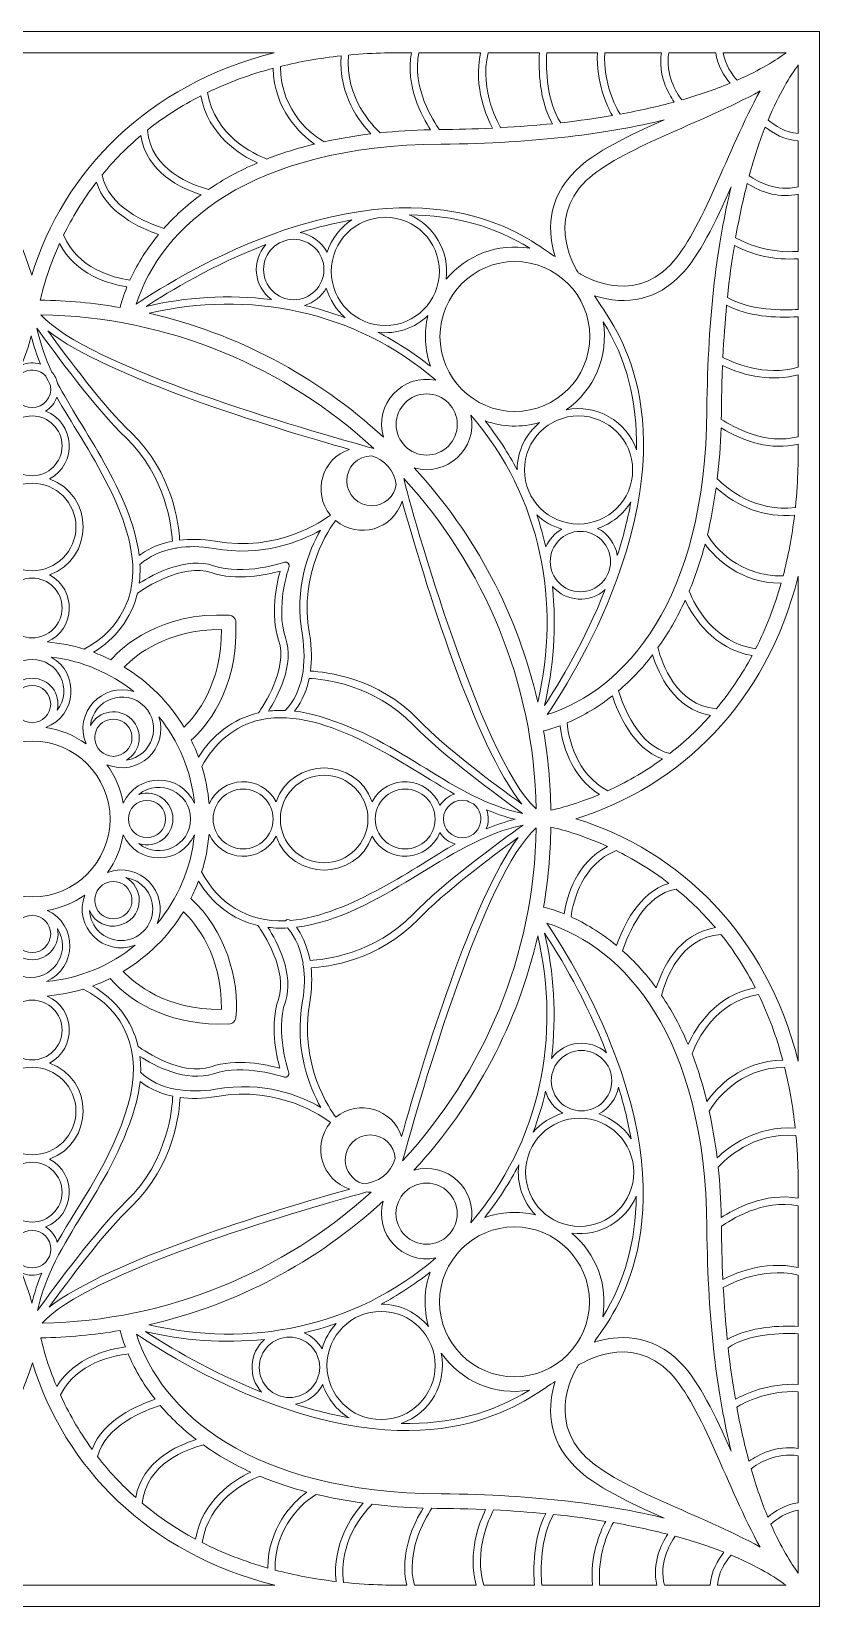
# Model space of a CAD drawing. Header units: inches. Extents: x 45 to 5562, y 0 to 864.
# Drawn here: x 477 to 909, y 0 to 864 of the extents above; entities that cross this region are included whole.
import ezdxf

# ---------------------------------------------------------------- set-up
doc = ezdxf.new("R2010")
doc.units = ezdxf.units.IN
doc.header["$MEASUREMENT"] = 0
doc.layers.add('_U+0421_U+043B_U+043E_U+0439 1', color=7, linetype='Continuous')

msp = doc.modelspace()

# ---------------------------------------------------------------- linework, layer by layer
at = {"layer": '_U+0421_U+043B_U+043E_U+0439 1', "color": 1, "lineweight": 9, "true_color": 0xff0000}
msp.add_lwpolyline([(909.45, 864), (45.45, 864), (45.45, 0), (909.45, 0), (909.45, 864)], dxfattribs=at)
for points, knots in [([(610.29, 852.33), (540.68, 834.77), (495, 787.53), (477.29, 730.39), (459.6, 787.44), (414.2, 834.69), (344.28, 852.33), (344.28, 852.33), (610.29, 852.33), (610.29, 852.33)], [0, 0, 0, 0, 1, 1, 1, 2, 2, 2, 3, 3, 3, 3]), ([(646.96, 850.65), (645.55, 829.31), (657.21, 814.22), (663.35, 807.83), (654.44, 806.75), (645.88, 805.3), (637.7, 803.49), (632.14, 806.7), (613.9, 819.21), (613.67, 844.83), (624.27, 847.45), (635.38, 849.41), (646.96, 850.65)], [0, 0, 0, 0, 1, 1, 1, 2, 2, 2, 3, 3, 3, 4, 4, 4, 4]), ([(685.53, 852.33), (682.11, 834.19), (691.51, 817.09), (696.06, 810.13), (686.54, 809.91), (677.34, 809.34), (668.47, 808.42), (664.43, 812.07), (649.13, 827.56), (650.99, 851.05), (666.1, 852.46), (676.93, 852.33), (685.53, 852.33)], [0, 0, 0, 0, 1, 1, 1, 2, 2, 2, 3, 3, 3, 4, 4, 4, 4]), ([(723.53, 852.33), (719.31, 833.25), (727.28, 816.18), (730.08, 810.99), (719.37, 810.48), (710.88, 810.31), (700.86, 810.2), (697.9, 814.38), (685.65, 833.14), (689.62, 852.33), (689.62, 852.33), (723.53, 852.33), (723.53, 852.33)], [0, 0, 0, 0, 1, 1, 1, 2, 2, 2, 3, 3, 3, 4, 4, 4, 4]), ([(755.79, 852.33), (755.32, 843.17), (755.62, 825.87), (763.04, 813.43), (754.11, 812.51), (744.6, 811.77), (734.52, 811.22), (734.1, 812.22), (722.56, 831.12), (727.62, 852.33), (727.62, 852.33), (755.79, 852.33), (755.79, 852.33)], [0, 0, 0, 0, 1, 1, 1, 2, 2, 2, 3, 3, 3, 4, 4, 4, 4]), ([(787.61, 852.33), (786.91, 835.85), (792.61, 823.45), (795.79, 817.89), (787.09, 816.39), (777.66, 815.04), (767.48, 813.91), (759.65, 825.43), (759.37, 843.27), (759.82, 852.33), (759.82, 852.33), (787.61, 852.33), (787.61, 852.33)], [0, 0, 0, 0, 1, 1, 1, 2, 2, 2, 3, 3, 3, 4, 4, 4, 4]), ([(822.73, 852.33), (820.85, 840.26), (826.29, 830.25), (829.73, 825.32), (821, 822.95), (811.13, 820.68), (800.01, 818.64), (797.42, 822.9), (790.89, 835.45), (791.62, 852.33), (791.62, 852.33), (822.73, 852.33), (822.73, 852.33)], [0, 0, 0, 0, 1, 1, 1, 2, 2, 2, 3, 3, 3, 4, 4, 4, 4]), ([(852.57, 852.33), (853.31, 845.35), (857.46, 839.19), (860.39, 835.62), (851.69, 832.02), (842.8, 829.03), (833.86, 826.47), (830.97, 830.33), (824.71, 840.35), (826.8, 852.33), (826.8, 852.33), (852.57, 852.33), (852.57, 852.33)], [0, 0, 0, 0, 1, 1, 1, 2, 2, 2, 3, 3, 3, 4, 4, 4, 4]), ([(891.1, 852.33), (885.67, 848.31), (877.03, 842.87), (864.25, 837.26), (861.73, 840.16), (857.44, 845.94), (856.6, 852.33), (856.6, 852.33), (891.1, 852.33), (891.1, 852.33)], [0, 0, 0, 0, 1, 1, 1, 2, 2, 2, 3, 3, 3, 3]), ([(609.68, 843.82), (610.32, 821.05), (624.49, 807.84), (632.36, 802.25), (622.79, 799.89), (614.18, 797.14), (606.28, 794.05), (599.01, 796.79), (577.62, 806.81), (573.75, 830.58), (584.94, 835.98), (596.93, 840.41), (609.68, 843.82)], [0, 0, 0, 0, 1, 1, 1, 2, 2, 2, 3, 3, 3, 4, 4, 4, 4]), ([(897.78, 808.1), (891.02, 808.2), (884.66, 812.63), (881.28, 815.45), (887.39, 830.08), (893.42, 839.76), (897.78, 845.65), (897.78, 845.65), (897.78, 808.1), (897.78, 808.1)], [0, 0, 0, 0, 1, 1, 1, 2, 2, 2, 3, 3, 3, 3]), ([(777.06, 731.61), (776.7, 732.61), (758.31, 759.99), (781.46, 782.18), (799.57, 799.54), (844.6, 813.51), (876.82, 831.37), (858.97, 799.15), (845, 754.12), (827.63, 736.01), (806.01, 713.45), (779.07, 730.45), (777.9, 731.21), (777.63, 731.38), (777.35, 731.51), (777.06, 731.61)], [0, 0, 0, 0, 1, 1, 1, 2, 2, 2, 3, 3, 3, 4, 4, 4, 5, 5, 5, 5]), ([(570.01, 828.72), (574.08, 807.15), (591.43, 796.34), (601.09, 791.91), (591.39, 787.76), (582.44, 782.9), (574.31, 777.39), (565.48, 779.69), (542.55, 787.78), (540.74, 809.92), (549.71, 817.07), (559.49, 823.34), (570.01, 828.72)], [0, 0, 0, 0, 1, 1, 1, 2, 2, 2, 3, 3, 3, 4, 4, 4, 4]), ([(701.96, 802.22), (754.59, 802.62), (794.41, 808.18), (824.21, 815.52), (804.45, 806.72), (786.5, 798.1), (775.92, 787.96), (758.92, 771.66), (760.63, 752.67), (764.44, 740.52), (756.44, 744.56), (712.64, 787.83), (615.97, 755.13), (578.85, 742.58), (547.91, 723.35), (534.63, 714.42), (548.17, 757.1), (596.79, 801.42), (701.96, 802.22)], [0, 0, 0, 0, 1, 1, 1, 2, 2, 2, 3, 3, 3, 4, 4, 4, 5, 5, 5, 6, 6, 6, 6]), ([(537.06, 806.89), (540.22, 786.6), (559.52, 777.8), (570.13, 774.45), (562.11, 768.58), (555.47, 762.42), (549.71, 755.94), (540.45, 758.97), (518.87, 767.86), (515.94, 785.41), (522.34, 793.23), (529.39, 800.4), (537.06, 806.89)], [0, 0, 0, 0, 1, 1, 1, 2, 2, 2, 3, 3, 3, 4, 4, 4, 4]), ([(897.78, 778.86), (885.88, 775.91), (875.58, 781.57), (870.92, 784.82), (873.8, 795.37), (876.81, 804.22), (879.7, 811.56), (883.7, 808.39), (890.39, 804.17), (897.78, 804.1), (897.78, 804.1), (897.78, 778.86), (897.78, 778.86), (897.78, 778.86), (897.78, 778.86), (897.78, 778.86)], [0, 0, 0, 0, 1, 1, 1, 2, 2, 2, 3, 3, 3, 4, 4, 4, 5, 5, 5, 5]), ([(512.75, 781.41), (517.64, 764.73), (536.85, 756.09), (546.87, 752.64), (539.42, 743.62), (534.44, 734.93), (531.14, 727.67), (521.71, 728.98), (502.42, 733.93), (494.73, 752.37), (499.19, 761.46), (505.08, 771.42), (512.75, 781.41)], [0, 0, 0, 0, 1, 1, 1, 2, 2, 2, 3, 3, 3, 4, 4, 4, 4]), ([(760.1, 489.24), (769.13, 502.69), (788.2, 533.44), (800.7, 570.27), (833.25, 666.17), (791.07, 709.2), (786.09, 718.94), (803.83, 713.43), (820.46, 716.95), (833.41, 730.47), (843.55, 741.05), (852.17, 759), (860.97, 778.76), (853.64, 748.96), (848.08, 709.14), (847.67, 656.51), (846.87, 551.34), (802.59, 502.87), (760.1, 489.24)], [0, 0, 0, 0, 1, 1, 1, 2, 2, 2, 3, 3, 3, 4, 4, 4, 5, 5, 5, 6, 6, 6, 6]), ([(869.82, 780.7), (878.18, 775.2), (887.99, 772.6), (897.78, 774.74), (897.78, 774.74), (897.78, 743.38), (897.78, 743.38), (881.42, 742.14), (868.84, 747.86), (863.44, 750.9), (865.37, 761.99), (867.54, 771.89), (869.82, 780.7)], [0, 0, 0, 0, 1, 1, 1, 2, 2, 2, 3, 3, 3, 4, 4, 4, 4]), ([(639.26, 742.89), (636.34, 748.49), (630.93, 752.57), (624.49, 753.68), (634.25, 756.68), (643.72, 759), (652.88, 760.62), (646.53, 756.47), (641.66, 750.23), (639.26, 742.89)], [0, 0, 0, 0, 1, 1, 1, 2, 2, 2, 3, 3, 3, 3]), ([(671.26, 762.1), (687.62, 762.1), (700.93, 748.78), (700.93, 732.42), (700.93, 716.06), (687.62, 702.75), (671.26, 702.75), (654.89, 702.75), (641.58, 716.06), (641.58, 732.42), (641.58, 748.78), (654.89, 762.1), (671.26, 762.1)], [0, 0, 0, 0, 1, 1, 1, 2, 2, 2, 3, 3, 3, 4, 4, 4, 4]), ([(704.64, 728.11), (706.64, 743.61), (697.84, 757.7), (684.4, 763.42), (709.12, 763.28), (731.18, 757.17), (750.46, 745.1), (732.97, 748.03), (715.73, 741.38), (704.64, 728.11)], [0, 0, 0, 0, 1, 1, 1, 2, 2, 2, 3, 3, 3, 3]), ([(492.51, 747.68), (501.36, 730.69), (519.52, 725.48), (529.51, 723.89), (527.59, 719.18), (526.43, 715.29), (525.76, 712.6), (511.4, 715.04), (496.76, 716.39), (481.93, 716.61), (483.01, 721.65), (485.95, 733.27), (492.51, 747.68)], [0, 0, 0, 0, 1, 1, 1, 2, 2, 2, 3, 3, 3, 4, 4, 4, 4]), ([(608.8, 716.92), (585.44, 719.87), (561.19, 718.25), (540.05, 713.22), (552.83, 721.59), (576.83, 735.99), (605.76, 747.17), (597.64, 738.17), (598.97, 724.22), (608.8, 716.92)], [0, 0, 0, 0, 1, 1, 1, 2, 2, 2, 3, 3, 3, 3]), ([(621.02, 749.99), (630.15, 749.99), (637.58, 742.56), (637.58, 733.43), (637.58, 724.29), (630.15, 716.86), (621.02, 716.86), (611.88, 716.86), (604.45, 724.29), (604.45, 733.43), (604.45, 742.56), (611.88, 749.99), (621.02, 749.99)], [0, 0, 0, 0, 1, 1, 1, 2, 2, 2, 3, 3, 3, 4, 4, 4, 4]), ([(862.73, 746.69), (872.87, 741.27), (885.17, 738.45), (897.78, 739.36), (897.78, 739.36), (897.78, 711.58), (897.78, 711.58), (889.93, 711.03), (871.41, 710.7), (858.94, 718.15), (860.01, 728.4), (861.29, 737.9), (862.73, 746.69)], [0, 0, 0, 0, 1, 1, 1, 2, 2, 2, 3, 3, 3, 4, 4, 4, 4]), ([(701.23, 696.68), (701.23, 719.35), (719.67, 737.79), (742.34, 737.79), (765.01, 737.79), (783.45, 719.35), (783.45, 696.68), (783.45, 674.01), (765.01, 655.57), (742.34, 655.57), (719.67, 655.57), (701.23, 674.01), (701.23, 696.68)], [0, 0, 0, 0, 1, 1, 1, 2, 2, 2, 3, 3, 3, 4, 4, 4, 4]), ([(698.95, 672.71), (680.6, 676.48), (664.97, 659.31), (670.16, 641.5), (633.47, 675.32), (589.36, 698.49), (541.61, 709.44), (595.93, 722.04), (654.1, 711.34), (698.95, 672.71)], [0, 0, 0, 0, 1, 1, 1, 2, 2, 2, 3, 3, 3, 3]), ([(638.86, 723.25), (640.68, 716.82), (644.37, 711.18), (649.29, 706.93), (641.63, 709.82), (634.11, 712.04), (626.84, 713.72), (631.97, 715.23), (636.26, 718.7), (638.86, 723.25)], [0, 0, 0, 0, 1, 1, 1, 2, 2, 2, 3, 3, 3, 3]), ([(664.97, 635.23), (628.72, 645.16), (507.33, 680.06), (482.29, 708.61), (552.68, 707.39), (616.74, 679.77), (664.97, 635.23)], [0, 0, 0, 0, 1, 1, 1, 2, 2, 2, 2]), ([(858.51, 713.8), (869.71, 707.84), (885.14, 706.66), (897.78, 707.55), (897.78, 707.55), (897.78, 679.79), (897.78, 679.79), (879.19, 674.45), (861.56, 682.53), (856.46, 685.22), (856.95, 695.33), (857.65, 704.83), (858.51, 713.8)], [0, 0, 0, 0, 1, 1, 1, 2, 2, 2, 3, 3, 3, 4, 4, 4, 4]), ([(536.2, 576.52), (532.08, 610.63), (504.04, 646.8), (491.41, 670.98), (490.91, 673.33), (489.82, 675.45), (488.32, 677.21), (484.75, 684.84), (481.87, 692.77), (480.1, 701.33), (489.82, 687.72), (512.33, 657.06), (528.98, 641.06), (551.05, 619.85), (554.02, 591.68), (554.42, 584.36), (545.45, 582.6), (539.48, 579.04), (536.2, 576.52)], [0, 0, 0, 0, 1, 1, 1, 2, 2, 2, 3, 3, 3, 4, 4, 4, 5, 5, 5, 6, 6, 6, 6]), ([(694.61, 708.2), (692.36, 698.9), (692.88, 689.26), (696.04, 680.33), (686.5, 687.92), (676.8, 694.05), (667.16, 699.01), (677.58, 697.74), (687.49, 701.33), (694.61, 708.2)], [0, 0, 0, 0, 1, 1, 1, 2, 2, 2, 3, 3, 3, 3]), ([(809.03, 634.55), (803.52, 650.3), (787.14, 659.88), (770.44, 656.43), (785.9, 667.26), (793.93, 685.9), (790.77, 704.81), (803.52, 684.45), (809.61, 660.98), (809.03, 634.55)], [0, 0, 0, 0, 1, 1, 1, 2, 2, 2, 3, 3, 3, 3]), ([(471.65, 681.01), (473.78, 686.13), (475.59, 691.42), (476.95, 696.99), (478.27, 691.59), (480.02, 686.45), (482.07, 681.47), (478.53, 682.68), (474.87, 682.45), (471.65, 681.01)], [0, 0, 0, 0, 1, 1, 1, 2, 2, 2, 3, 3, 3, 3]), ([(641.08, 598.7), (637.23, 595.79), (612.04, 578.12), (577.91, 584.36), (570.41, 585.61), (563.93, 585.65), (558.41, 584.99), (557.96, 593.47), (554.72, 621.88), (531.76, 643.94), (516.75, 658.36), (496.83, 684.98), (486.14, 699.78), (518.86, 674.18), (609.1, 646.73), (651.67, 634.74), (636.45, 629.79), (630.95, 611.07), (641.08, 598.7)], [0, 0, 0, 0, 1, 1, 1, 2, 2, 2, 3, 3, 3, 4, 4, 4, 5, 5, 5, 6, 6, 6, 6]), ([(487.59, 669.63), (488.64, 663.26), (483.69, 657.68), (477.45, 657.68), (471.78, 657.68), (467.16, 662.29), (467.16, 667.96), (467.16, 677.24), (478.54, 681.78), (484.92, 675.01), (485.78, 673.21), (486.67, 671.41), (487.59, 669.63)], [0, 0, 0, 0, 1, 1, 1, 2, 2, 2, 3, 3, 3, 4, 4, 4, 4]), ([(856.27, 680.8), (868.91, 674.58), (883.93, 671.99), (897.78, 675.64), (897.78, 675.64), (897.78, 641.73), (897.78, 641.73), (880.07, 637.03), (862.26, 646.89), (855.59, 651.24), (855.74, 658.26), (855.67, 666.23), (856.27, 680.8)], [0, 0, 0, 0, 1, 1, 1, 2, 2, 2, 3, 3, 3, 4, 4, 4, 4]), ([(531.65, 557.84), (531.27, 556.84), (528.51, 537.08), (506.07, 525.16), (499.55, 527.17), (492.74, 528.5), (485.72, 529.1), (501.35, 536.05), (502.06, 557.89), (486.93, 565.86), (511.57, 574.74), (511.63, 609.7), (486.93, 618.6), (502.51, 626.8), (501.12, 649.41), (484.8, 655.74), (487.67, 657.47), (489.88, 660.17), (490.97, 663.39), (505.08, 638.32), (539.13, 593.09), (531.65, 557.84)], [0, 0, 0, 0, 1, 1, 1, 2, 2, 2, 3, 3, 3, 4, 4, 4, 5, 5, 5, 6, 6, 6, 7, 7, 7, 7]), ([(710.74, 648.43), (710.74, 639.17), (703.21, 631.64), (693.95, 631.64), (684.7, 631.64), (677.17, 639.17), (677.17, 648.43), (677.17, 657.68), (684.7, 665.21), (693.95, 665.21), (703.21, 665.21), (710.74, 657.68), (710.74, 648.43)], [0, 0, 0, 0, 1, 1, 1, 2, 2, 2, 3, 3, 3, 4, 4, 4, 4]), ([(493.89, 636.69), (493.89, 627.63), (486.51, 620.26), (477.45, 620.26), (468.39, 620.26), (461.02, 627.63), (461.02, 636.69), (461.02, 645.76), (468.39, 653.13), (477.45, 653.13), (486.51, 653.13), (493.89, 645.76), (493.89, 636.69)], [0, 0, 0, 0, 1, 1, 1, 2, 2, 2, 3, 3, 3, 4, 4, 4, 4]), ([(687.02, 624.64), (704.81, 619.45), (722.02, 635.07), (718.22, 653.45), (757.1, 608.41), (767.56, 550.12), (754.9, 496.11), (743.97, 543.84), (720.82, 587.95), (687.02, 624.64)], [0, 0, 0, 0, 1, 1, 1, 2, 2, 2, 3, 3, 3, 3]), ([(743.58, 623.54), (738.82, 632.5), (733.04, 641.51), (725.99, 650.38), (735.6, 646.97), (746.03, 646.64), (755.92, 649.49), (748.41, 643.33), (743.6, 633.99), (743.58, 623.54)], [0, 0, 0, 0, 1, 1, 1, 2, 2, 2, 3, 3, 3, 3]), ([(777.25, 593.78), (760.89, 593.78), (747.58, 607.09), (747.58, 623.45), (747.58, 639.82), (760.89, 653.13), (777.25, 653.13), (793.61, 653.13), (806.92, 639.82), (806.92, 623.45), (806.92, 607.09), (793.61, 593.78), (777.25, 593.78)], [0, 0, 0, 0, 1, 1, 1, 2, 2, 2, 3, 3, 3, 4, 4, 4, 4]), ([(896.2, 602.81), (874.18, 600.34), (858.89, 613.04), (853.36, 618.59), (854.43, 627.56), (855.13, 636.89), (855.46, 646.55), (867.98, 638.88), (883.35, 634.13), (897.78, 637.59), (897.78, 631.42), (897.89, 619.04), (896.2, 602.81)], [0, 0, 0, 0, 1, 1, 1, 2, 2, 2, 3, 3, 3, 4, 4, 4, 4]), ([(677.28, 615.48), (676.3, 608.9), (670.62, 603.83), (663.78, 603.83), (656.23, 603.83), (650.1, 609.97), (650.1, 617.51), (650.1, 625), (656.14, 631.09), (663.61, 631.18), (670.83, 629.21), (676.32, 623.05), (677.28, 615.48)], [0, 0, 0, 0, 1, 1, 1, 2, 2, 2, 3, 3, 3, 4, 4, 4, 4]), ([(477.45, 568.2), (464.2, 568.2), (453.42, 578.98), (453.42, 592.23), (453.42, 605.48), (464.2, 616.26), (477.45, 616.26), (490.7, 616.26), (501.48, 605.48), (501.48, 592.23), (501.48, 578.98), (490.7, 568.2), (477.45, 568.2)], [0, 0, 0, 0, 1, 1, 1, 2, 2, 2, 3, 3, 3, 4, 4, 4, 4]), ([(681.39, 618.76), (725.37, 570.77), (752.68, 507.26), (754.05, 437.51), (723.12, 464.71), (681.66, 614.92), (681.39, 618.76)], [0, 0, 0, 0, 1, 1, 1, 2, 2, 2, 2]), ([(889.47, 565.31), (865.14, 565.02), (852.32, 580.92), (847.92, 587.81), (849.91, 596.05), (851.51, 604.69), (852.73, 613.69), (864.49, 603.09), (879.61, 597.17), (895.74, 598.72), (894.35, 587.09), (892.27, 575.93), (889.47, 565.31)], [0, 0, 0, 0, 1, 1, 1, 2, 2, 2, 3, 3, 3, 4, 4, 4, 4]), ([(689.39, 486.47), (667.14, 509.63), (638.41, 512.72), (630.21, 513.13), (630.97, 518.81), (630.99, 525.52), (629.67, 533.36), (623.45, 567.41), (641.06, 591.95), (643.99, 595.74), (656.46, 585.16), (675.64, 590.84), (680.44, 606.39), (692.72, 562.82), (720.5, 471.63), (746.2, 440.16), (731.62, 450.66), (704.14, 471.13), (689.39, 486.47)], [0, 0, 0, 0, 1, 1, 1, 2, 2, 2, 3, 3, 3, 4, 4, 4, 5, 5, 5, 6, 6, 6, 6]), ([(798.53, 576.5), (797.48, 583.01), (793.37, 588.51), (787.72, 591.45), (795.39, 593.97), (801.86, 599.17), (806, 605.94), (804.25, 596.45), (801.76, 586.63), (798.53, 576.5)], [0, 0, 0, 0, 1, 1, 1, 2, 2, 2, 3, 3, 3, 3]), ([(754.28, 598.87), (758.14, 595.26), (762.85, 592.54), (768.07, 591.06), (764.18, 588.83), (761.08, 585.38), (759.31, 581.22), (757.99, 586.96), (756.34, 592.86), (754.28, 598.87)], [0, 0, 0, 0, 1, 1, 1, 2, 2, 2, 3, 3, 3, 3]), ([(625.73, 532.67), (628.21, 517.88), (626.05, 501.43), (616.36, 491.53), (613.07, 491.65), (609.97, 491.5), (607.06, 491.14), (612.01, 498.91), (621.62, 516.76), (616.5, 531.49), (610.8, 547.87), (618.32, 570.07), (618.4, 570.29), (618.94, 571.86), (617.43, 573.38), (615.86, 572.84), (615.63, 572.76), (593.43, 565.24), (577.05, 570.93), (562.29, 576.07), (544.1, 566.34), (536.23, 561.37), (536.64, 564.56), (536.79, 567.97), (536.61, 571.62), (538.33, 573.24), (544.67, 578.51), (556.21, 580.56), (556.58, 580.51), (556.92, 580.52), (557.39, 580.76), (562.87, 581.61), (569.46, 581.72), (577.22, 580.42), (603.65, 575.59), (624.6, 584.15), (635.63, 590.38), (629.39, 579.53), (620.93, 558.97), (625.73, 532.67)], [0, 0, 0, 0, 1, 1, 1, 2, 2, 2, 3, 3, 3, 4, 4, 4, 5, 5, 5, 6, 6, 6, 7, 7, 7, 8, 8, 8, 9, 9, 9, 10, 10, 10, 11, 11, 11, 12, 12, 12, 13, 13, 13, 13]), ([(778.25, 589.78), (787.39, 589.78), (794.82, 582.35), (794.82, 573.22), (794.82, 564.08), (787.39, 556.65), (778.25, 556.65), (769.12, 556.65), (761.69, 564.08), (761.69, 573.22), (761.69, 582.35), (769.12, 589.78), (778.25, 589.78)], [0, 0, 0, 0, 1, 1, 1, 2, 2, 2, 3, 3, 3, 4, 4, 4, 4]), ([(874.4, 525.34), (851.43, 528.91), (841.18, 548.87), (837.93, 556.96), (841.22, 564.81), (844.12, 573.31), (846.64, 582.78), (852.78, 574.62), (866.1, 561.52), (888.36, 561.31), (884.73, 548.52), (880.07, 536.51), (874.4, 525.34)], [0, 0, 0, 0, 1, 1, 1, 2, 2, 2, 3, 3, 3, 4, 4, 4, 4]), ([(612.72, 530.17), (618.14, 514.59), (604.1, 493.72), (601.59, 490.18), (587.32, 486.88), (576.16, 477.88), (568.82, 465.9), (567.63, 469.1), (566.28, 472.21), (564.77, 475.24), (571.98, 481.66), (590.62, 501.97), (589.22, 539.05), (589.71, 541.61), (587.74, 543.69), (585.5, 543.8), (547.71, 545.56), (527.11, 526.54), (520.69, 519.32), (517.6, 520.86), (514.42, 522.24), (511.15, 523.44), (523.1, 530.81), (531.94, 541.91), (535.25, 555.91), (538.87, 558.44), (560.15, 572.58), (575.74, 567.16), (589.46, 562.38), (606.22, 565.95), (613.51, 567.95), (611.52, 560.66), (607.95, 543.9), (612.72, 530.17)], [0, 0, 0, 0, 1, 1, 1, 2, 2, 2, 3, 3, 3, 4, 4, 4, 5, 5, 5, 6, 6, 6, 7, 7, 7, 8, 8, 8, 9, 9, 9, 10, 10, 10, 11, 11, 11, 11]), ([(461.02, 547.77), (461.02, 556.83), (468.39, 564.2), (477.45, 564.2), (486.51, 564.2), (493.89, 556.83), (493.89, 547.77), (493.89, 538.71), (486.51, 531.33), (477.45, 531.33), (468.39, 531.33), (461.02, 538.71), (461.02, 547.77)], [0, 0, 0, 0, 1, 1, 1, 2, 2, 2, 3, 3, 3, 4, 4, 4, 4]), ([(897.78, 299.16), (880.22, 368.77), (832.97, 414.46), (775.84, 432.17), (832.9, 449.85), (880.15, 495.25), (897.78, 565.17), (897.78, 565.17), (897.78, 299.16), (897.78, 299.16)], [0, 0, 0, 0, 1, 1, 1, 2, 2, 2, 3, 3, 3, 3]), ([(762.91, 559.57), (770.5, 551.05), (783.36, 550.3), (791.86, 557.84), (780.74, 529.8), (766.76, 506.64), (758.6, 494.22), (763.51, 514.51), (765.22, 537.53), (762.91, 559.57)], [0, 0, 0, 0, 1, 1, 1, 2, 2, 2, 3, 3, 3, 3]), ([(852.77, 492.45), (830.8, 494.63), (823.03, 517.23), (820.84, 525.99), (826.47, 533.87), (831.45, 542.55), (835.75, 551.99), (840.41, 542.17), (851.29, 525.5), (872.46, 521.62), (866.81, 511.1), (860.24, 501.36), (852.77, 492.45)], [0, 0, 0, 0, 1, 1, 1, 2, 2, 2, 3, 3, 3, 4, 4, 4, 4]), ([(581.31, 535.91), (581.56, 505.97), (567.5, 488.88), (560.8, 482.45), (552.65, 495.87), (541.35, 507.17), (527.93, 515.33), (534.37, 521.96), (551.6, 536.1), (581.31, 535.91)], [0, 0, 0, 0, 1, 1, 1, 2, 2, 2, 3, 3, 3, 3]), ([(491.24, 491.68), (493.45, 500.76), (486.52, 509.25), (477.45, 509.25), (468.39, 509.25), (461.45, 500.76), (463.66, 491.68), (454.94, 503.1), (463.13, 519.57), (477.45, 519.57), (491.76, 519.57), (499.98, 503.11), (491.24, 491.68)], [0, 0, 0, 0, 1, 1, 1, 2, 2, 2, 3, 3, 3, 4, 4, 4, 4]), ([(533.25, 501.86), (515.79, 507.4), (500.04, 489.9), (507.05, 473.22), (500.64, 477.84), (493.11, 481), (484.96, 482.22), (501.97, 488.63), (503.74, 511.93), (487.88, 520.84), (504.91, 518.86), (520.5, 512.07), (533.25, 501.86)], [0, 0, 0, 0, 1, 1, 1, 2, 2, 2, 3, 3, 3, 4, 4, 4, 4]), ([(827.25, 467.93), (810.21, 472.04), (801.77, 493.93), (799.14, 502.3), (805.83, 507.96), (812.02, 514.38), (817.88, 521.98), (821.14, 511.55), (829.75, 492.37), (849.64, 488.84), (842.95, 481.31), (835.64, 474.41), (827.25, 467.93)], [0, 0, 0, 0, 1, 1, 1, 2, 2, 2, 3, 3, 3, 4, 4, 4, 4]), ([(467.24, 495.04), (467.24, 500.67), (471.82, 505.25), (477.45, 505.25), (483.08, 505.25), (487.66, 500.67), (487.66, 495.04), (487.66, 489.41), (483.08, 484.83), (477.45, 484.83), (471.83, 484.83), (467.24, 489.41), (467.24, 495.04)], [0, 0, 0, 0, 1, 1, 1, 2, 2, 2, 3, 3, 3, 4, 4, 4, 4]), ([(529.21, 464.33), (537.33, 469.1), (538.59, 480.11), (532.08, 486.62), (525.36, 493.34), (513.98, 491.7), (509.48, 483.24), (510.9, 497.59), (528.58, 504.25), (539.04, 493.79), (549.12, 483.71), (543.39, 466.34), (529.21, 464.33)], [0, 0, 0, 0, 1, 1, 1, 2, 2, 2, 3, 3, 3, 4, 4, 4, 4]), ([(635.02, 488.35), (630.18, 489.78), (625.65, 490.67), (621.41, 491.15), (623.86, 494.2), (627.62, 500.08), (629.53, 509.15), (636.36, 508.82), (664.97, 506.11), (686.51, 483.7), (702.39, 467.18), (732.69, 444.89), (746.46, 435.05), (707.27, 443.3), (681.92, 474.57), (635.02, 488.35)], [0, 0, 0, 0, 1, 1, 1, 2, 2, 2, 3, 3, 3, 4, 4, 4, 5, 5, 5, 5]), ([(709.2, 445.65), (705.82, 444.6), (702.98, 442.33), (701.19, 439.35), (694.85, 455.71), (672.24, 457.03), (664.06, 441.48), (655.17, 466.12), (620.21, 466.18), (611.31, 441.48), (603.35, 456.61), (581.5, 455.89), (574.55, 440.27), (573.95, 447.37), (572.59, 454.25), (570.55, 460.83), (577.15, 473.34), (588.46, 483.27), (602.93, 486.46), (603.1, 486.47), (603.26, 486.5), (603.42, 486.55), (638.73, 493.96), (684.03, 459.76), (709.2, 445.65)], [0, 0, 0, 0, 1, 1, 1, 2, 2, 2, 3, 3, 3, 4, 4, 4, 5, 5, 5, 6, 6, 6, 7, 7, 7, 8, 8, 8, 8]), ([(793.38, 447.52), (775.73, 456.48), (771.8, 476.66), (770.93, 484.72), (778, 487.74), (786.67, 492.41), (795.79, 499.56), (798.87, 490.21), (807.06, 470.76), (823.24, 464.93), (812.84, 457.37), (802.56, 451.71), (793.38, 447.52)], [0, 0, 0, 0, 1, 1, 1, 2, 2, 2, 3, 3, 3, 4, 4, 4, 4]), ([(529.25, 469.36), (525.27, 465.38), (518.79, 465.38), (514.81, 469.36), (508.45, 475.72), (512.88, 486.78), (522.03, 486.78), (531.09, 486.78), (535.66, 475.78), (529.25, 469.36)], [0, 0, 0, 0, 1, 1, 1, 2, 2, 2, 3, 3, 3, 3]), ([(566.48, 440.72), (558.9, 457.59), (535, 457.54), (527.47, 440.67), (526.13, 448.46), (523.01, 455.64), (518.54, 461.79), (535.4, 454.78), (552.68, 470.75), (547.06, 488.11), (557.78, 474.85), (564.75, 458.51), (566.48, 440.72)], [0, 0, 0, 0, 1, 1, 1, 2, 2, 2, 3, 3, 3, 4, 4, 4, 4]), ([(758.05, 480.31), (760.31, 480.87), (763.39, 481.77), (767.09, 483.17), (768.23, 474.24), (772.55, 455.44), (788.8, 445.5), (776.42, 440.27), (766.59, 437.79), (762.06, 436.82), (761.82, 451.53), (760.48, 466.06), (758.05, 480.31)], [0, 0, 0, 0, 1, 1, 1, 2, 2, 2, 3, 3, 3, 4, 4, 4, 4]), ([(477.45, 389.22), (453.86, 389.22), (434.67, 408.41), (434.67, 432), (434.67, 455.59), (453.86, 474.78), (477.45, 474.78), (501.04, 474.78), (520.23, 455.59), (520.23, 432), (520.23, 408.41), (501.04, 389.22), (477.45, 389.22)], [0, 0, 0, 0, 1, 1, 1, 2, 2, 2, 3, 3, 3, 4, 4, 4, 4]), ([(554.7, 432), (554.7, 441.6), (545.3, 448.52), (536.08, 445.5), (547.4, 454.67), (564.36, 446.57), (564.36, 432), (564.36, 417.43), (547.4, 409.33), (536.08, 418.5), (545.31, 415.48), (554.7, 422.41), (554.7, 432)], [0, 0, 0, 0, 1, 1, 1, 2, 2, 2, 3, 3, 3, 4, 4, 4, 4]), ([(661.71, 432), (661.71, 418.75), (650.93, 407.97), (637.68, 407.97), (624.44, 407.97), (613.66, 418.75), (613.66, 432), (613.66, 445.25), (624.43, 456.03), (637.68, 456.03), (650.93, 456.03), (661.71, 445.25), (661.71, 432)], [0, 0, 0, 0, 1, 1, 1, 2, 2, 2, 3, 3, 3, 4, 4, 4, 4]), ([(530.29, 432), (530.29, 437.63), (534.86, 442.21), (540.49, 442.21), (546.12, 442.21), (550.7, 437.63), (550.7, 432), (550.7, 426.37), (546.12, 421.79), (540.49, 421.79), (534.87, 421.79), (530.29, 426.37), (530.29, 432)], [0, 0, 0, 0, 1, 1, 1, 2, 2, 2, 3, 3, 3, 4, 4, 4, 4]), ([(609.66, 432), (609.66, 422.94), (602.28, 415.57), (593.22, 415.57), (584.16, 415.57), (576.79, 422.94), (576.79, 432), (576.79, 441.06), (584.16, 448.43), (593.22, 448.43), (602.28, 448.43), (609.66, 441.06), (609.66, 432)], [0, 0, 0, 0, 1, 1, 1, 2, 2, 2, 3, 3, 3, 4, 4, 4, 4]), ([(698.58, 432), (698.58, 422.94), (691.21, 415.57), (682.14, 415.57), (673.08, 415.57), (665.71, 422.94), (665.71, 432), (665.71, 441.06), (673.08, 448.43), (682.14, 448.43), (691.21, 448.43), (698.58, 441.06), (698.58, 432)], [0, 0, 0, 0, 1, 1, 1, 2, 2, 2, 3, 3, 3, 4, 4, 4, 4]), ([(719.56, 440.23), (727.49, 434.3), (723.26, 421.71), (713.42, 421.71), (707.74, 421.71), (703.13, 426.33), (703.13, 432), (703.13, 438.73), (709.57, 443.77), (716.21, 441.89), (717.32, 441.33), (718.44, 440.77), (719.56, 440.23)], [0, 0, 0, 0, 1, 1, 1, 2, 2, 2, 3, 3, 3, 4, 4, 4, 4]), ([(726.78, 437.01), (731.81, 434.93), (736.99, 433.17), (742.44, 431.83), (736.94, 430.49), (731.71, 428.7), (726.64, 426.6), (727.95, 429.79), (728.12, 433.45), (726.78, 437.01)], [0, 0, 0, 0, 1, 1, 1, 2, 2, 2, 3, 3, 3, 3]), ([(616.39, 376.11), (595.48, 375.21), (579.34, 386.06), (570.48, 402.96), (572.56, 409.6), (573.94, 416.56), (574.55, 423.73), (581.5, 408.11), (603.35, 407.39), (611.31, 422.52), (620.19, 397.88), (655.15, 397.82), (664.05, 422.52), (672.22, 407), (694.84, 408.26), (701.19, 424.65), (703.05, 421.56), (706.05, 419.23), (709.6, 418.24), (689.12, 406.81), (651.59, 379.19), (619.28, 376.29), (618.39, 377.08), (617.12, 376.96), (616.39, 376.11)], [0, 0, 0, 0, 1, 1, 1, 2, 2, 2, 3, 3, 3, 4, 4, 4, 5, 5, 5, 6, 6, 6, 7, 7, 7, 8, 8, 8, 8]), ([(622.43, 372.64), (668.68, 378.53), (704.87, 420.01), (746.79, 428.68), (733.17, 418.96), (702.51, 396.45), (686.51, 379.8), (665.42, 357.85), (637.44, 354.8), (629.93, 354.37), (628.33, 363.16), (624.97, 369.17), (622.43, 372.64)], [0, 0, 0, 0, 1, 1, 1, 2, 2, 2, 3, 3, 3, 4, 4, 4, 4]), ([(680.68, 244.48), (690.61, 280.73), (725.51, 402.12), (754.06, 427.16), (752.84, 356.77), (725.22, 292.71), (680.68, 244.48)], [0, 0, 0, 0, 1, 1, 1, 2, 2, 2, 2]), ([(769.34, 379.94), (764.64, 381.86), (760.74, 383.02), (758.05, 383.69), (760.49, 398.05), (761.84, 412.69), (762.06, 427.52), (767.1, 426.44), (778.73, 423.5), (793.13, 416.94), (776.15, 408.09), (770.93, 389.94), (769.34, 379.94)], [0, 0, 0, 0, 1, 1, 1, 2, 2, 2, 3, 3, 3, 4, 4, 4, 4]), ([(546.13, 374.75), (552.97, 391.84), (536.37, 409.14), (518.9, 402.72), (523.17, 408.75), (526.17, 415.76), (527.47, 423.33), (535.01, 406.44), (558.91, 406.43), (566.48, 423.28), (564.69, 404.92), (557.34, 388.18), (546.13, 374.75)], [0, 0, 0, 0, 1, 1, 1, 2, 2, 2, 3, 3, 3, 4, 4, 4, 4]), ([(680.19, 257.79), (675.25, 272.97), (656.54, 278.53), (644.15, 268.37), (641.25, 272.21), (623.56, 297.34), (629.81, 331.54), (631.02, 338.75), (631.09, 345), (630.51, 350.38), (639.1, 350.85), (667.41, 354.15), (689.39, 377.03), (703.45, 391.66), (729.11, 410.96), (744.1, 421.82), (718.83, 387.95), (692.01, 299.72), (680.19, 257.79)], [0, 0, 0, 0, 1, 1, 1, 2, 2, 2, 3, 3, 3, 4, 4, 4, 5, 5, 5, 6, 6, 6, 6]), ([(798.09, 362.58), (789.08, 370.03), (780.38, 375.01), (773.12, 378.31), (774.45, 387.75), (779.42, 407.04), (797.82, 414.73), (806.91, 410.26), (816.87, 404.38), (826.86, 396.7), (810.18, 391.81), (801.54, 372.6), (798.09, 362.58)], [0, 0, 0, 0, 1, 1, 1, 2, 2, 2, 3, 3, 3, 4, 4, 4, 4]), ([(529.25, 380.2), (525.27, 376.23), (518.79, 376.22), (514.81, 380.2), (508.45, 386.56), (512.88, 397.63), (522.03, 397.63), (531.07, 397.63), (535.67, 386.63), (529.25, 380.2)], [0, 0, 0, 0, 1, 1, 1, 2, 2, 2, 3, 3, 3, 3]), ([(526.29, 365.32), (517.04, 365.32), (509.43, 372.52), (508.97, 381.83), (515.13, 367.46), (536.24, 372.3), (536.24, 387.42), (536.24, 392.71), (533.37, 397.36), (528.94, 399.83), (537.45, 398.53), (543.66, 391.27), (543.66, 382.69), (543.66, 373.09), (535.89, 365.32), (526.29, 365.32)], [0, 0, 0, 0, 1, 1, 1, 2, 2, 2, 3, 3, 3, 4, 4, 4, 5, 5, 5, 5]), ([(613.4, 295.27), (606.11, 297.27), (589.35, 300.84), (575.62, 296.07), (560.05, 290.65), (539.18, 304.69), (535.63, 307.2), (532.32, 321.53), (523.17, 332.96), (510.67, 340.38), (513.96, 341.58), (517.16, 342.95), (520.28, 344.48), (533.4, 329.38), (556.2, 318.48), (584.54, 319.56), (586.8, 319.15), (588.86, 320.62), (589.21, 323.01), (591.6, 343.1), (583.2, 371.92), (564.54, 388.3), (566.1, 391.4), (567.51, 394.61), (568.74, 397.89), (576.16, 385.72), (587.34, 376.86), (601.35, 373.55), (603.86, 369.96), (618.04, 348.67), (612.6, 333.05), (607.83, 319.33), (611.4, 302.56), (613.4, 295.27)], [0, 0, 0, 0, 1, 1, 1, 2, 2, 2, 3, 3, 3, 4, 4, 4, 5, 5, 5, 6, 6, 6, 7, 7, 7, 8, 8, 8, 9, 9, 9, 10, 10, 10, 11, 11, 11, 11]), ([(485.36, 342.9), (502.22, 350.32), (502.47, 374.19), (485.64, 381.89), (493.23, 383.13), (500.25, 386.05), (506.33, 390.26), (499.81, 373), (516.79, 356.05), (534.06, 362.79), (520.54, 351.72), (503.74, 344.52), (485.36, 342.9)], [0, 0, 0, 0, 1, 1, 1, 2, 2, 2, 3, 3, 3, 4, 4, 4, 4]), ([(819.9, 339.33), (814.22, 347.08), (808.12, 353.77), (801.39, 359.74), (804.43, 369), (813.31, 390.58), (830.86, 393.52), (838.68, 387.12), (845.85, 380.07), (852.34, 372.39), (832.05, 369.24), (823.25, 349.94), (819.9, 339.33)], [0, 0, 0, 0, 1, 1, 1, 2, 2, 2, 3, 3, 3, 4, 4, 4, 4]), ([(581.36, 327.48), (550.77, 327.21), (533.59, 341.9), (527.5, 348.41), (540.95, 356.5), (552.3, 367.74), (560.52, 381.1), (567.03, 374.87), (581.56, 357.58), (581.36, 327.48)], [0, 0, 0, 0, 1, 1, 1, 2, 2, 2, 3, 3, 3, 3]), ([(476.79, 345.09), (461.38, 345.09), (453.64, 363.77), (464.46, 374.69), (460.3, 365.28), (467.25, 354.75), (477.45, 354.75), (486.41, 354.75), (493.23, 363.02), (491.35, 371.89), (498.84, 360.37), (490.51, 345.09), (476.79, 345.09)], [0, 0, 0, 0, 1, 1, 1, 2, 2, 2, 3, 3, 3, 4, 4, 4, 4]), ([(477.45, 379.17), (483.08, 379.17), (487.66, 374.59), (487.66, 368.96), (487.66, 363.33), (483.08, 358.75), (477.45, 358.75), (471.82, 358.75), (467.24, 363.33), (467.24, 368.96), (467.24, 374.59), (471.82, 379.17), (477.45, 379.17)], [0, 0, 0, 0, 1, 1, 1, 2, 2, 2, 3, 3, 3, 4, 4, 4, 4]), ([(537, 293.08), (537.08, 296.13), (536.93, 299.01), (536.59, 301.73), (544.36, 296.78), (562.21, 287.17), (576.94, 292.29), (593.32, 297.99), (615.52, 290.47), (615.74, 290.39), (617.32, 289.85), (618.83, 291.36), (618.29, 292.93), (618.21, 293.15), (610.68, 315.33), (616.39, 331.74), (621.52, 346.5), (611.78, 364.7), (606.82, 372.57), (610.85, 372.05), (614.17, 372.01), (617.66, 372.21), (619.73, 369.83), (624.29, 363.57), (626.1, 352.93), (625.88, 352.28), (626, 351.65), (626.37, 351.14), (627.07, 345.86), (627.1, 339.58), (625.87, 332.24), (621.04, 305.81), (629.6, 284.86), (635.83, 273.82), (624.98, 280.06), (604.43, 288.53), (578.12, 283.73), (563.84, 281.32), (546.87, 283.23), (537, 293.08)], [0, 0, 0, 0, 1, 1, 1, 2, 2, 2, 3, 3, 3, 4, 4, 4, 5, 5, 5, 6, 6, 6, 7, 7, 7, 8, 8, 8, 9, 9, 9, 10, 10, 10, 11, 11, 11, 12, 12, 12, 13, 13, 13, 13]), ([(847.67, 207.49), (848.08, 154.86), (853.64, 115.04), (860.97, 85.24), (852.17, 105), (843.55, 122.95), (833.41, 133.53), (817.11, 150.54), (798.12, 148.82), (785.97, 145.02), (790.02, 153.03), (833.29, 196.8), (800.59, 293.48), (788.02, 330.63), (768.78, 361.59), (759.86, 374.85), (802.15, 361.51), (846.87, 313.01), (847.67, 207.49)], [0, 0, 0, 0, 1, 1, 1, 2, 2, 2, 3, 3, 3, 4, 4, 4, 5, 5, 5, 6, 6, 6, 6]), ([(754.89, 367.84), (767.6, 313.06), (756.51, 255.02), (718.16, 210.5), (721.93, 228.85), (704.76, 244.48), (686.96, 239.29), (720.77, 275.98), (743.94, 320.09), (754.89, 367.84)], [0, 0, 0, 0, 1, 1, 1, 2, 2, 2, 3, 3, 3, 3]), ([(762.38, 300.65), (765.33, 324.06), (763.68, 348.33), (758.66, 369.42), (767.03, 356.65), (781.44, 332.65), (792.62, 303.69), (783.62, 311.81), (769.67, 310.48), (762.38, 300.65)], [0, 0, 0, 0, 1, 1, 1, 2, 2, 2, 3, 3, 3, 3]), ([(837.36, 308.36), (833.2, 318.08), (828.34, 327.04), (822.82, 335.18), (825.05, 344.08), (832.96, 366.93), (855.37, 368.72), (862.53, 359.74), (868.79, 349.96), (874.17, 339.44), (852.61, 335.37), (841.79, 318.02), (837.36, 308.36)], [0, 0, 0, 0, 1, 1, 1, 2, 2, 2, 3, 3, 3, 4, 4, 4, 4]), ([(491.22, 199.79), (490.24, 203.37), (487.91, 206.39), (484.8, 208.26), (501.17, 214.6), (502.48, 237.21), (486.93, 245.4), (511.57, 254.28), (511.63, 289.24), (486.93, 298.14), (502.06, 306.11), (501.35, 327.95), (485.72, 334.9), (492.53, 335.48), (499.13, 336.75), (505.47, 338.66), (528.16, 327.23), (538.71, 304.63), (529.97, 274.9), (520.92, 244.1), (504.12, 222.75), (491.22, 199.79)], [0, 0, 0, 0, 1, 1, 1, 2, 2, 2, 3, 3, 3, 4, 4, 4, 5, 5, 5, 6, 6, 6, 7, 7, 7, 7]), ([(493.89, 316.23), (493.89, 307.17), (486.51, 299.8), (477.45, 299.8), (468.39, 299.8), (461.02, 307.17), (461.02, 316.23), (461.02, 325.29), (468.39, 332.67), (477.45, 332.67), (486.51, 332.67), (493.89, 325.29), (493.89, 316.23)], [0, 0, 0, 0, 1, 1, 1, 2, 2, 2, 3, 3, 3, 4, 4, 4, 4]), ([(847.7, 277.09), (845.35, 286.63), (842.59, 295.29), (839.5, 303.17), (842.25, 310.44), (852.26, 331.84), (876.03, 335.7), (881.44, 324.52), (885.86, 312.52), (889.27, 299.77), (866.5, 299.13), (853.29, 284.96), (847.7, 277.09)], [0, 0, 0, 0, 1, 1, 1, 2, 2, 2, 3, 3, 3, 4, 4, 4, 4]), ([(762.32, 288.43), (762.32, 297.57), (769.75, 305), (778.88, 305), (788.01, 305), (795.45, 297.57), (795.45, 288.43), (795.45, 279.3), (788.01, 271.87), (778.88, 271.87), (769.75, 271.87), (762.32, 279.3), (762.32, 288.43)], [0, 0, 0, 0, 1, 1, 1, 2, 2, 2, 3, 3, 3, 4, 4, 4, 4]), ([(477.45, 295.8), (490.7, 295.8), (501.48, 285.02), (501.48, 271.77), (501.48, 258.52), (490.7, 247.74), (477.45, 247.74), (464.2, 247.74), (453.42, 258.52), (453.42, 271.77), (453.42, 285.02), (464.2, 295.8), (477.45, 295.8)], [0, 0, 0, 0, 1, 1, 1, 2, 2, 2, 3, 3, 3, 4, 4, 4, 4]), ([(853.28, 246.1), (852.2, 255), (850.75, 263.55), (848.95, 271.73), (852.17, 277.17), (864.9, 295.49), (890.28, 295.78), (892.91, 285.18), (894.86, 274.07), (896.11, 262.49), (874.76, 263.9), (859.67, 252.24), (853.28, 246.1)], [0, 0, 0, 0, 1, 1, 1, 2, 2, 2, 3, 3, 3, 4, 4, 4, 4]), ([(480.5, 162.33), (488.75, 201.5), (520.02, 226.87), (533.81, 273.77), (535.3, 278.84), (536.21, 283.57), (536.67, 287.98), (539.74, 285.53), (545.61, 281.81), (554.63, 279.92), (554.44, 274.5), (552.33, 244.55), (529.15, 222.28), (512.63, 206.4), (490.35, 176.1), (480.5, 162.33)], [0, 0, 0, 0, 1, 1, 1, 2, 2, 2, 3, 3, 3, 4, 4, 4, 5, 5, 5, 5]), ([(531.92, 219.39), (555.77, 242.31), (558.35, 272.06), (558.61, 279.24), (564.28, 278.48), (570.99, 278.47), (578.81, 279.78), (612.86, 286), (637.4, 268.39), (641.19, 265.46), (630.61, 253), (636.29, 233.81), (651.84, 229.01), (608.78, 216.88), (519.23, 189.6), (486.75, 164.16), (497.54, 179.07), (517.12, 205.17), (531.92, 219.39)], [0, 0, 0, 0, 1, 1, 1, 2, 2, 2, 3, 3, 3, 4, 4, 4, 5, 5, 5, 6, 6, 6, 6]), ([(768.7, 270.59), (762.28, 268.77), (756.63, 265.08), (752.38, 260.16), (755.27, 267.82), (757.49, 275.34), (759.17, 282.61), (760.69, 277.48), (764.15, 273.2), (768.7, 270.59)], [0, 0, 0, 0, 1, 1, 1, 2, 2, 2, 3, 3, 3, 3]), ([(788.34, 270.2), (793.94, 273.11), (798.03, 278.53), (799.13, 284.96), (802.14, 275.2), (804.46, 265.73), (806.07, 256.57), (801.92, 262.92), (795.68, 267.79), (788.34, 270.2)], [0, 0, 0, 0, 1, 1, 1, 2, 2, 2, 3, 3, 3, 3]), ([(748.2, 238.2), (748.2, 254.56), (761.51, 267.87), (777.88, 267.87), (794.24, 267.87), (807.55, 254.56), (807.55, 238.2), (807.55, 221.84), (794.24, 208.52), (777.88, 208.52), (761.51, 208.52), (748.2, 221.84), (748.2, 238.2)], [0, 0, 0, 0, 1, 1, 1, 2, 2, 2, 3, 3, 3, 4, 4, 4, 4]), ([(897.78, 223.93), (879.65, 227.34), (862.54, 217.94), (855.58, 213.39), (855.36, 222.91), (854.79, 232.12), (853.87, 240.98), (857.52, 245.02), (873.02, 260.33), (896.51, 258.46), (897.91, 243.35), (897.78, 232.52), (897.78, 223.93)], [0, 0, 0, 0, 1, 1, 1, 2, 2, 2, 3, 3, 3, 4, 4, 4, 4]), ([(649.29, 245.01), (649.29, 252.55), (655.42, 258.69), (662.96, 258.69), (670.26, 258.69), (676.22, 252.94), (676.6, 245.74), (674.42, 237.89), (667.25, 232.1), (658.73, 232.01), (653.26, 233.8), (649.29, 238.95), (649.29, 245.01)], [0, 0, 0, 0, 1, 1, 1, 2, 2, 2, 3, 3, 3, 4, 4, 4, 4]), ([(461.02, 227.31), (461.02, 236.37), (468.39, 243.74), (477.45, 243.74), (486.51, 243.74), (493.89, 236.37), (493.89, 227.31), (493.89, 218.24), (486.51, 210.87), (477.45, 210.87), (468.39, 210.87), (461.02, 218.24), (461.02, 227.31)], [0, 0, 0, 0, 1, 1, 1, 2, 2, 2, 3, 3, 3, 4, 4, 4, 4]), ([(725.78, 213.41), (733.37, 222.95), (739.51, 232.65), (744.46, 242.29), (743.19, 231.89), (746.77, 221.98), (753.65, 214.84), (744.37, 217.08), (734.73, 216.58), (725.78, 213.41)], [0, 0, 0, 0, 1, 1, 1, 2, 2, 2, 3, 3, 3, 3]), ([(661.17, 227.42), (662.33, 227.31), (662.71, 227.34), (663.45, 227.36), (615.55, 183.78), (552.35, 156.77), (482.97, 155.4), (507.03, 182.78), (619.89, 215.98), (661.17, 227.42)], [0, 0, 0, 0, 1, 1, 1, 2, 2, 2, 3, 3, 3, 3]), ([(693.88, 232.28), (703.14, 232.28), (710.67, 224.75), (710.67, 215.5), (710.67, 206.25), (703.14, 198.72), (693.88, 198.72), (684.63, 198.72), (677.1, 206.25), (677.1, 215.5), (677.1, 224.75), (684.63, 232.28), (693.88, 232.28)], [0, 0, 0, 0, 1, 1, 1, 2, 2, 2, 3, 3, 3, 4, 4, 4, 4]), ([(790.56, 158.99), (793.48, 176.48), (786.84, 193.72), (773.56, 204.81), (789.06, 202.82), (803.16, 211.62), (808.87, 225.05), (808.74, 200.33), (802.62, 178.27), (790.56, 158.99)], [0, 0, 0, 0, 1, 1, 1, 2, 2, 2, 3, 3, 3, 3]), ([(698.9, 191.23), (654.14, 152.59), (595.9, 141.78), (541.54, 154.55), (589.29, 165.48), (633.4, 188.63), (670.09, 222.43), (664.87, 204.55), (680.62, 187.45), (698.9, 191.23)], [0, 0, 0, 0, 1, 1, 1, 2, 2, 2, 3, 3, 3, 3]), ([(897.78, 185.93), (878.69, 190.14), (861.61, 182.17), (856.43, 179.37), (855.93, 190.13), (855.76, 198.66), (855.66, 208.59), (859.83, 211.55), (878.62, 223.79), (897.78, 219.83), (897.78, 219.83), (897.78, 185.93), (897.78, 185.93)], [0, 0, 0, 0, 1, 1, 1, 2, 2, 2, 3, 3, 3, 4, 4, 4, 4]), ([(742.13, 126), (719.46, 126), (701.02, 144.44), (701.02, 167.11), (701.02, 189.78), (719.46, 208.22), (742.13, 208.22), (764.8, 208.22), (783.24, 189.78), (783.24, 167.11), (783.24, 144.44), (764.8, 126), (742.13, 126)], [0, 0, 0, 0, 1, 1, 1, 2, 2, 2, 3, 3, 3, 4, 4, 4, 4]), ([(477.45, 185.75), (471.78, 185.75), (467.16, 190.36), (467.16, 196.04), (467.16, 201.71), (471.78, 206.32), (477.45, 206.32), (483.12, 206.32), (487.74, 201.71), (487.74, 196.04), (487.74, 190.36), (483.12, 185.75), (477.45, 185.75)], [0, 0, 0, 0, 1, 1, 1, 2, 2, 2, 3, 3, 3, 4, 4, 4, 4]), ([(482.78, 182.79), (480.57, 177.52), (478.69, 172.08), (477.29, 166.35), (475.87, 172.14), (473.97, 177.64), (471.72, 182.96), (475.17, 181.44), (479.12, 181.31), (482.78, 182.79)], [0, 0, 0, 0, 1, 1, 1, 2, 2, 2, 3, 3, 3, 3]), ([(668.99, 165.88), (677.95, 170.63), (686.96, 176.41), (695.83, 183.46), (692.43, 173.86), (692.09, 163.42), (694.95, 153.53), (688.78, 161.04), (679.44, 165.85), (668.99, 165.88)], [0, 0, 0, 0, 1, 1, 1, 2, 2, 2, 3, 3, 3, 3]), ([(897.78, 153.66), (888.62, 154.13), (871.3, 153.83), (858.86, 146.4), (857.95, 155.36), (857.2, 164.86), (856.66, 174.94), (857.66, 175.35), (876.59, 186.89), (897.78, 181.83), (897.78, 181.83), (897.78, 153.66), (897.78, 153.66)], [0, 0, 0, 0, 1, 1, 1, 2, 2, 2, 3, 3, 3, 4, 4, 4, 4]), ([(668.91, 161.88), (685.27, 161.88), (698.58, 148.57), (698.58, 132.2), (698.58, 115.84), (685.27, 102.53), (668.91, 102.53), (652.54, 102.53), (639.23, 115.84), (639.23, 132.2), (639.23, 148.57), (652.54, 161.88), (668.91, 161.88)], [0, 0, 0, 0, 1, 1, 1, 2, 2, 2, 3, 3, 3, 4, 4, 4, 4]), ([(525.76, 151.4), (526.32, 149.15), (527.22, 146.06), (528.62, 142.36), (519.69, 141.22), (500.89, 136.9), (490.95, 120.66), (485.72, 133.03), (483.24, 142.86), (482.27, 147.39), (496.98, 147.63), (511.51, 148.98), (525.76, 151.4)], [0, 0, 0, 0, 1, 1, 1, 2, 2, 2, 3, 3, 3, 4, 4, 4, 4]), ([(701.96, 61.78), (596.79, 62.58), (548.32, 106.86), (534.7, 149.35), (548.14, 140.32), (578.89, 121.25), (615.72, 108.75), (711.1, 76.38), (753.73, 117.91), (764.4, 123.36), (760.62, 111.2), (758.97, 92.29), (775.92, 76.04), (786.5, 65.9), (804.45, 57.28), (824.21, 48.48), (794.41, 55.82), (754.59, 61.38), (701.96, 61.78)], [0, 0, 0, 0, 1, 1, 1, 2, 2, 2, 3, 3, 3, 4, 4, 4, 5, 5, 5, 6, 6, 6, 6]), ([(605.02, 146.54), (596.51, 138.96), (595.76, 126.1), (603.29, 117.59), (575.26, 128.71), (552.1, 142.69), (539.68, 150.85), (559.69, 146.01), (582.69, 144.2), (605.02, 146.54)], [0, 0, 0, 0, 1, 1, 1, 2, 2, 2, 3, 3, 3, 3]), ([(602.1, 131.2), (602.1, 140.33), (609.53, 147.76), (618.67, 147.76), (627.8, 147.76), (635.23, 140.33), (635.23, 131.2), (635.23, 122.07), (627.8, 114.63), (618.67, 114.63), (609.53, 114.63), (602.1, 122.07), (602.1, 131.2)], [0, 0, 0, 0, 1, 1, 1, 2, 2, 2, 3, 3, 3, 4, 4, 4, 4]), ([(636.51, 141.38), (634.29, 145.27), (630.84, 148.38), (626.68, 150.14), (632.41, 151.46), (638.31, 153.12), (644.32, 155.18), (640.71, 151.31), (638, 146.6), (636.51, 141.38)], [0, 0, 0, 0, 1, 1, 1, 2, 2, 2, 3, 3, 3, 3]), ([(781.46, 81.82), (758.89, 103.45), (775.92, 130.42), (776.66, 131.56), (776.83, 131.82), (776.96, 132.1), (777.06, 132.39), (778.29, 132.83), (805.57, 151.01), (827.64, 127.99), (845, 109.88), (858.97, 64.85), (876.82, 32.63), (844.6, 50.49), (799.57, 64.46), (781.46, 81.82)], [0, 0, 0, 0, 1, 1, 1, 2, 2, 2, 3, 3, 3, 4, 4, 4, 5, 5, 5, 5]), ([(897.78, 149.63), (897.78, 149.63), (897.78, 121.84), (897.78, 121.84), (881.27, 122.54), (868.86, 116.83), (863.31, 113.65), (861.8, 122.39), (860.46, 131.81), (859.33, 141.95), (870.85, 149.8), (888.72, 150.09), (897.78, 149.63)], [0, 0, 0, 0, 1, 1, 1, 2, 2, 2, 3, 3, 3, 4, 4, 4, 4]), ([(530.17, 138.52), (533.19, 131.45), (537.86, 122.78), (545.01, 113.67), (535.66, 110.58), (516.22, 102.39), (510.38, 86.21), (502.82, 96.62), (497.17, 106.89), (492.97, 116.07), (501.94, 133.72), (522.11, 137.66), (530.17, 138.52)], [0, 0, 0, 0, 1, 1, 1, 2, 2, 2, 3, 3, 3, 4, 4, 4, 4]), ([(701.89, 139.02), (712.71, 123.56), (731.34, 115.52), (750.26, 118.69), (729.9, 105.94), (706.43, 99.84), (680.01, 100.42), (695.75, 105.93), (705.33, 122.32), (701.89, 139.02)], [0, 0, 0, 0, 1, 1, 1, 2, 2, 2, 3, 3, 3, 3]), ([(344.61, 11.67), (413.23, 28.98), (459.6, 75.49), (477.62, 133.61), (495.31, 76.55), (540.7, 29.31), (610.62, 11.67), (610.62, 11.67), (344.61, 11.67), (344.61, 11.67), (344.61, 11.67), (344.61, 11.67), (344.61, 11.67)], [0, 0, 0, 0, 1, 1, 1, 2, 2, 2, 3, 3, 3, 4, 4, 4, 4]), ([(636.91, 121.74), (639.42, 114.06), (644.62, 107.6), (651.39, 103.46), (641.9, 105.2), (632.08, 107.69), (621.95, 110.92), (628.47, 111.97), (633.96, 116.08), (636.91, 121.74)], [0, 0, 0, 0, 1, 1, 1, 2, 2, 2, 3, 3, 3, 3]), ([(864.06, 109.42), (868.3, 112), (880.86, 118.56), (897.78, 117.83), (897.78, 117.83), (897.78, 86.72), (897.78, 86.72), (885.7, 88.6), (875.68, 83.15), (870.76, 79.71), (868.35, 88.56), (866.08, 98.43), (864.06, 109.42)], [0, 0, 0, 0, 1, 1, 1, 2, 2, 2, 3, 3, 3, 4, 4, 4, 4]), ([(547.75, 110.32), (553.44, 103.59), (559.86, 97.41), (567.44, 91.57), (557, 88.32), (537.82, 79.7), (534.29, 59.81), (526.5, 66.74), (519.66, 74.08), (513.38, 82.21), (517.5, 99.24), (539.39, 107.68), (547.75, 110.32)], [0, 0, 0, 0, 1, 1, 1, 2, 2, 2, 3, 3, 3, 4, 4, 4, 4]), ([(571.44, 88.61), (579.32, 82.98), (588, 78), (597.45, 73.7), (587.62, 69.04), (570.95, 58.17), (567.07, 36.99), (556.55, 42.64), (546.82, 49.21), (537.91, 56.68), (540.08, 78.66), (562.68, 86.42), (571.44, 88.61)], [0, 0, 0, 0, 1, 1, 1, 2, 2, 2, 3, 3, 3, 4, 4, 4, 4]), ([(871.92, 75.58), (875.78, 78.47), (885.82, 84.73), (897.78, 82.65), (897.78, 82.65), (897.78, 56.88), (897.78, 56.88), (890.82, 56.14), (884.66, 52), (881.09, 49.07), (877.99, 56.57), (874.86, 65.35), (871.92, 75.58)], [0, 0, 0, 0, 1, 1, 1, 2, 2, 2, 3, 3, 3, 4, 4, 4, 4]), ([(602.41, 71.52), (610.26, 68.23), (618.76, 65.33), (628.23, 62.81), (620.08, 56.67), (606.99, 43.35), (606.77, 21.09), (593.98, 24.72), (581.97, 29.38), (570.8, 35.06), (574.36, 58.03), (594.32, 68.27), (602.41, 71.52)], [0, 0, 0, 0, 1, 1, 1, 2, 2, 2, 3, 3, 3, 4, 4, 4, 4]), ([(659.14, 56.72), (652.63, 49.49), (642.2, 34.43), (644.19, 13.71), (632.55, 15.1), (621.39, 17.19), (610.76, 19.99), (610.47, 44.33), (626.36, 57.13), (633.26, 61.53), (641.5, 59.54), (650.14, 57.95), (659.14, 56.72)], [0, 0, 0, 0, 1, 1, 1, 2, 2, 2, 3, 3, 3, 4, 4, 4, 4]), ([(648.26, 13.25), (645.79, 35.27), (658.49, 50.56), (664.04, 56.09), (673.01, 55.02), (682.34, 54.32), (692, 54), (687.02, 45.85), (678.86, 29.08), (683.03, 11.67), (676.87, 11.67), (664.49, 11.56), (648.26, 13.25)], [0, 0, 0, 0, 1, 1, 1, 2, 2, 2, 3, 3, 3, 4, 4, 4, 4]), ([(687.18, 11.67), (682.48, 29.39), (692.35, 47.19), (696.69, 53.86), (703.84, 53.71), (711.7, 53.79), (726.26, 53.18), (722.85, 46.26), (716.34, 29.71), (721.1, 11.67), (721.1, 11.67), (687.18, 11.67), (687.18, 11.67), (687.18, 11.67), (687.18, 11.67), (687.18, 11.67)], [0, 0, 0, 0, 1, 1, 1, 2, 2, 2, 3, 3, 3, 4, 4, 4, 5, 5, 5, 5]), ([(725.24, 11.67), (719.9, 30.26), (727.98, 47.89), (730.67, 52.99), (740.77, 52.5), (750.28, 51.8), (759.25, 50.94), (752.18, 37.67), (752.43, 19.77), (753, 11.67), (753, 11.67), (725.24, 11.67), (725.24, 11.67)], [0, 0, 0, 0, 1, 1, 1, 2, 2, 2, 3, 3, 3, 4, 4, 4, 4]), ([(882.73, 45.21), (885.65, 47.73), (891.42, 52), (897.78, 52.85), (897.78, 52.85), (897.78, 18.33), (897.78, 18.33), (893.77, 23.76), (888.35, 32.39), (882.73, 45.21)], [0, 0, 0, 0, 1, 1, 1, 2, 2, 2, 3, 3, 3, 3]), ([(757.03, 11.67), (756.48, 19.52), (756.16, 38.04), (763.6, 50.51), (773.85, 49.44), (783.35, 48.16), (792.14, 46.72), (788.76, 40.39), (783.65, 27.88), (784.82, 11.67), (784.82, 11.67), (757.03, 11.67), (757.03, 11.67)], [0, 0, 0, 0, 1, 1, 1, 2, 2, 2, 3, 3, 3, 4, 4, 4, 4]), ([(788.83, 11.67), (787.6, 28.03), (793.31, 40.61), (796.35, 46.01), (807.44, 44.08), (817.34, 41.91), (826.15, 39.63), (822.53, 34.12), (817.53, 23.83), (820.19, 11.67), (820.19, 11.67), (788.83, 11.67), (788.83, 11.67)], [0, 0, 0, 0, 1, 1, 1, 2, 2, 2, 3, 3, 3, 4, 4, 4, 4]), ([(824.32, 11.67), (821.36, 23.57), (827.02, 33.87), (830.28, 38.53), (840.82, 35.65), (849.67, 32.64), (857.01, 29.75), (853.84, 25.75), (849.63, 19.06), (849.55, 11.67), (849.55, 11.67), (824.32, 11.67), (824.32, 11.67)], [0, 0, 0, 0, 1, 1, 1, 2, 2, 2, 3, 3, 3, 4, 4, 4, 4]), ([(853.56, 11.67), (853.66, 18.43), (858.09, 24.79), (860.91, 28.17), (875.53, 22.07), (885.21, 16.03), (891.11, 11.67), (891.11, 11.67), (853.56, 11.67), (853.56, 11.67)], [0, 0, 0, 0, 1, 1, 1, 2, 2, 2, 3, 3, 3, 3])]:
    msp.add_open_spline(points, degree=3, knots=knots, dxfattribs=at)

doc.saveas('drawing.dxf')
